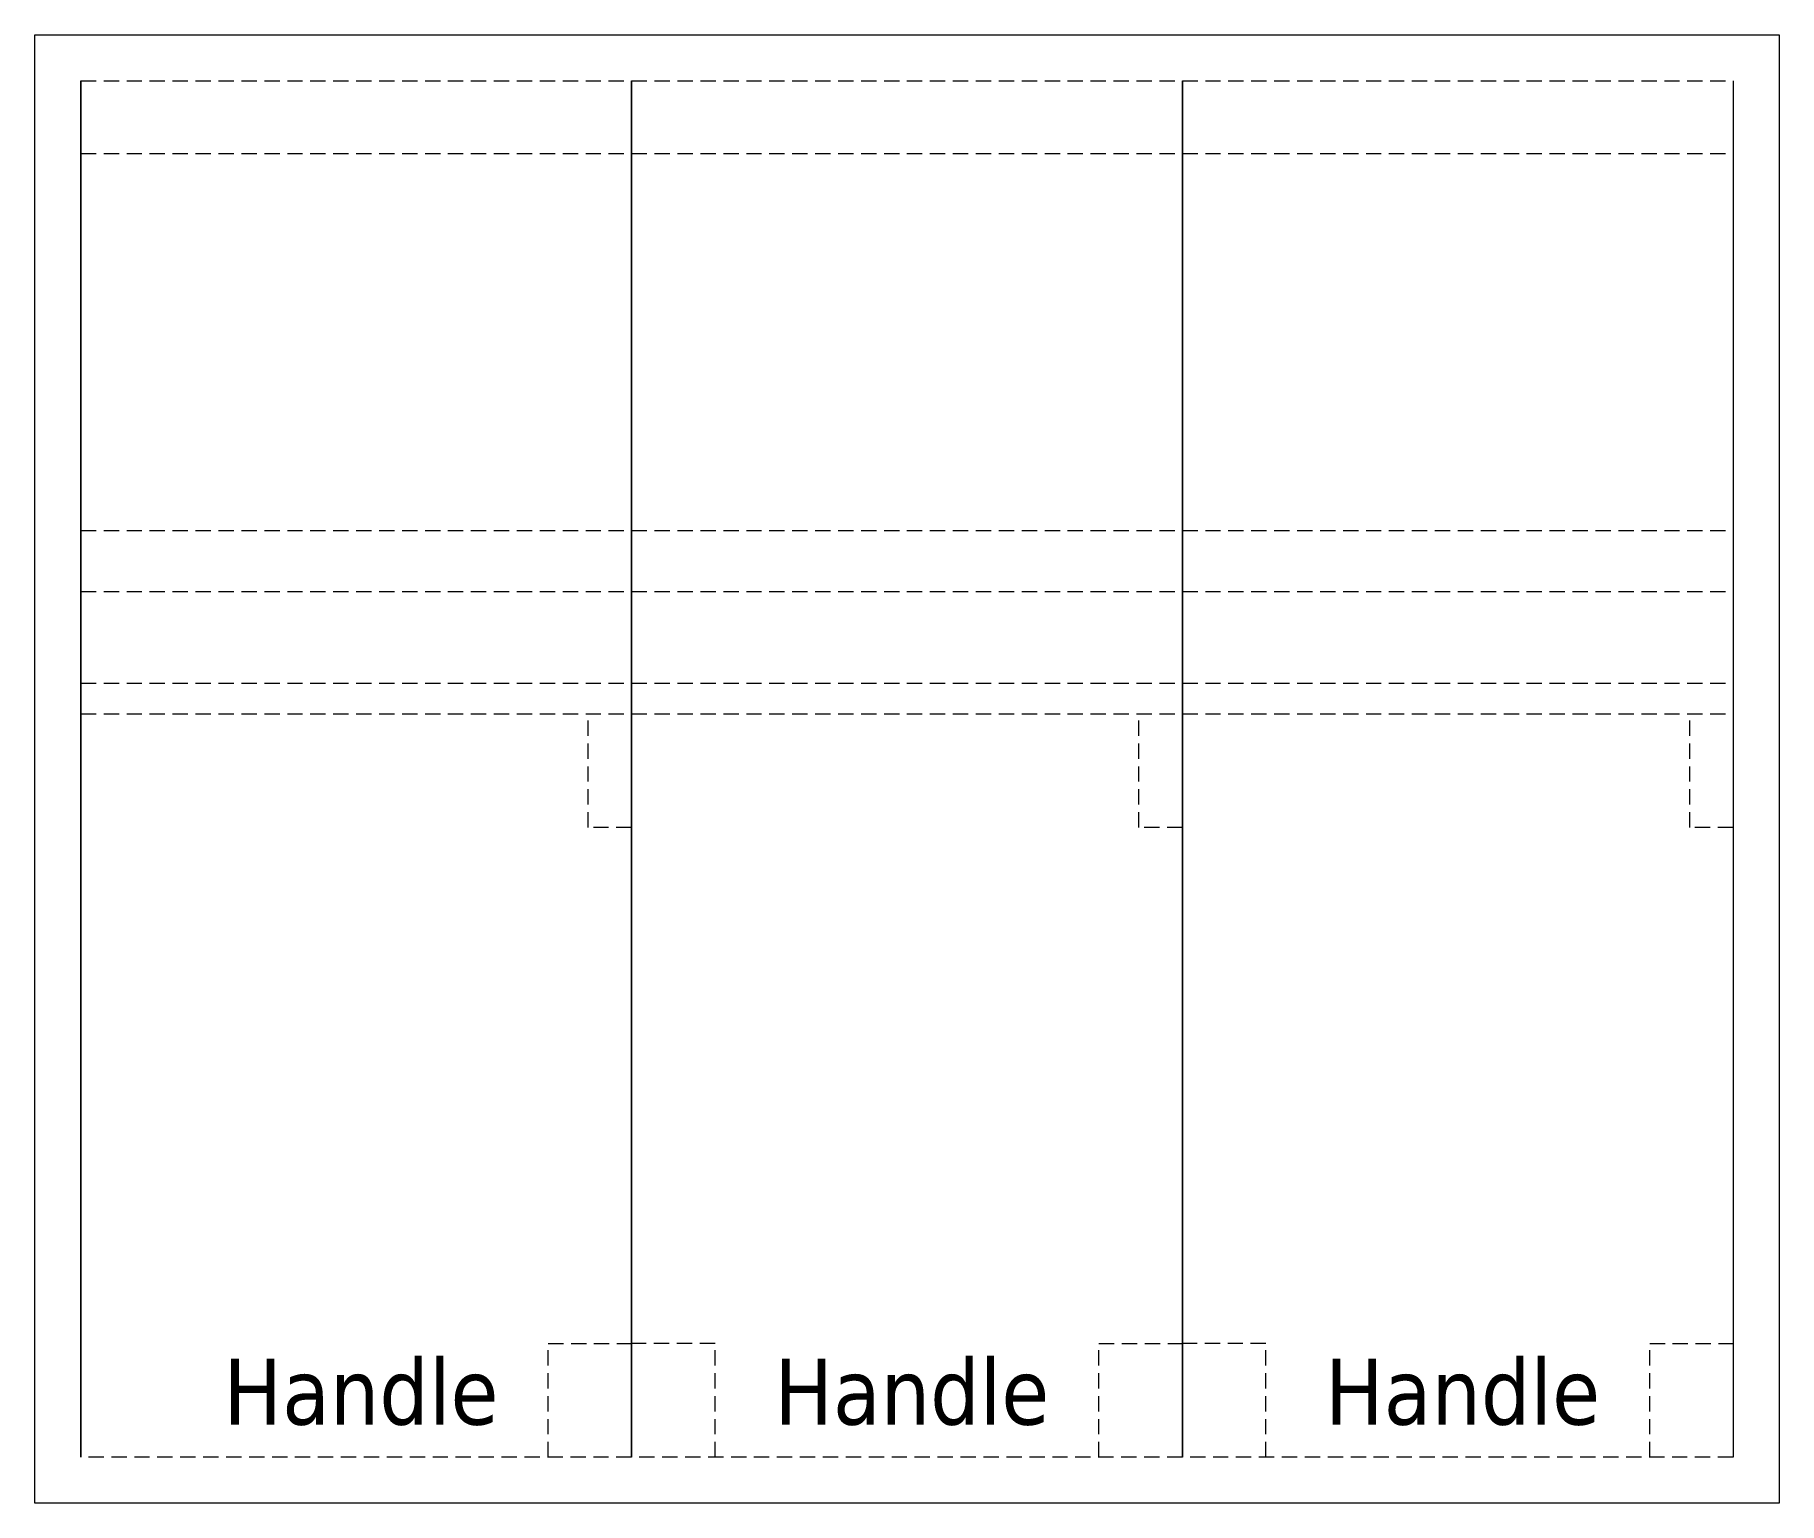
# Model space of a CAD drawing. Header units: millimetres. Extents: x 13 to 70, y 16.5 to 64.5.
import ezdxf
from ezdxf.enums import TextEntityAlignment as Align

# ---------------------------------------------------------------- set-up
doc = ezdxf.new("R2010")
doc.units = ezdxf.units.MM
doc.linetypes.add('ASVLTYPE', pattern=[0.75, 0.5, -0.25])
doc.layers.add('Equipment', color=7, linetype='Continuous', lineweight=15)
doc.styles.add('Tahoma (Input Text)', font='tahoma.ttf')

# ---------------------------------------------------------------- blocks, each defined once
blk = doc.blocks.new('ffdgfdgd')
at = {"color": 3, "lineweight": 9}
blk.add_lwpolyline([(19954.748, -262015.124), (20011.748, -262015.124), (20011.748, -262063.124), (19954.748, -262063.124)], close=True, dxfattribs=at)
at = {"layer": 'Equipment', "color": 132, "linetype": 'ASVLTYPE', "lineweight": 9}
for p, q in [((19956.248, -262019.003), (19974.248, -262019.003)), ((19974.248, -262019.003), (19992.248, -262019.003)), ((19992.248, -262019.003), (20010.248, -262019.003)), ((19956.248, -262031.323), (19974.248, -262031.323)), ((19974.248, -262031.323), (19992.248, -262031.323)), ((19992.248, -262031.323), (20010.248, -262031.323)), ((19956.248, -262033.323), (19974.248, -262033.323)), ((19974.248, -262033.323), (19992.248, -262033.323)), ((19992.248, -262033.323), (20010.248, -262033.323)), ((19956.248, -262036.323), (19974.248, -262036.323)), ((19974.248, -262036.323), (19992.248, -262036.323)), ((19992.248, -262036.323), (20010.248, -262036.323)), ((19956.248, -262037.323), (19974.248, -262037.323)), ((19974.248, -262037.323), (19992.248, -262037.323)), ((19992.248, -262037.323), (20010.248, -262037.323))]:
    blk.add_line(p, q, dxfattribs=at)
at = {"layer": 'Equipment', "color": 31, "linetype": 'Continuous', "lineweight": 9}
for points in [[(19956.248, -262016.624), (19956.248, -262061.624)], [(19956.248, -262061.624), (19956.248, -262016.624)], [(19974.248, -262016.624), (19974.248, -262061.624)], [(19974.248, -262016.624), (19974.248, -262061.624)], [(19974.248, -262016.624), (19974.248, -262061.624)], [(19974.248, -262061.624), (19974.248, -262016.624)], [(19992.248, -262016.624), (19992.248, -262061.624)], [(19992.248, -262016.624), (19992.248, -262061.624)], [(19992.248, -262016.624), (19992.248, -262061.624)], [(19992.248, -262061.624), (19992.248, -262016.624)], [(20010.248, -262016.624), (20010.248, -262061.624)], [(20010.248, -262016.624), (20010.248, -262061.624)]]:
    blk.add_lwpolyline(points, dxfattribs=at)
at = {"layer": 'Equipment', "color": 132, "linetype": 'ASVLTYPE', "lineweight": 9}
for points in [[(19956.248, -262016.624), (19974.248, -262016.624), (19974.248, -262061.624), (19956.248, -262061.624)], [(19974.248, -262016.624), (19992.248, -262016.624), (19992.248, -262061.624), (19974.248, -262061.624)], [(19992.248, -262016.624), (20010.248, -262016.624), (20010.248, -262061.624), (19992.248, -262061.624)]]:
    blk.add_lwpolyline(points, close=True, dxfattribs=at)
for points in [[(19974.248, -262016.624), (19974.248, -262061.624)], [(19974.248, -262016.624), (19974.248, -262061.624)], [(19992.248, -262016.624), (19992.248, -262061.624)], [(19992.248, -262016.624), (19992.248, -262061.624)], [(19974.248, -262041.037), (19972.827, -262041.037), (19972.827, -262037.323)], [(19992.248, -262041.037), (19990.827, -262041.037), (19990.827, -262037.323)], [(20010.248, -262041.037), (20008.827, -262041.037), (20008.827, -262037.323)], [(19971.519, -262061.624), (19971.519, -262057.91), (19974.248, -262057.91)], [(19976.978, -262061.624), (19976.978, -262057.91), (19974.248, -262057.91)], [(19989.519, -262061.624), (19989.519, -262057.91), (19992.248, -262057.91)], [(19994.978, -262061.624), (19994.978, -262057.91), (19992.248, -262057.91)], [(20007.519, -262061.624), (20007.519, -262057.91), (20010.248, -262057.91)]]:
    blk.add_lwpolyline(points, dxfattribs=at)
at = {"layer": 'Equipment', "color": 9, "linetype": 'Continuous', "lineweight": 9, "style": 'Tahoma (Input Text)'}
for p in [(19965.405, -262059.476), (19983.405, -262059.476), (20001.405, -262059.476)]:
    blk.add_text('Handle', height=2.16, dxfattribs=at).set_placement(p, align=Align.MIDDLE_CENTER)
blk = doc.blocks.new('FUSE RT18')
at = {"color": 6}
blk.add_blockref('ffdgfdgd', (-19983.248, 261998.624), dxfattribs=at)

msp = doc.modelspace()

# ---------------------------------------------------------------- block references
msp.add_blockref('FUSE RT18', (41.5, 81))

doc.saveas('drawing.dxf')
